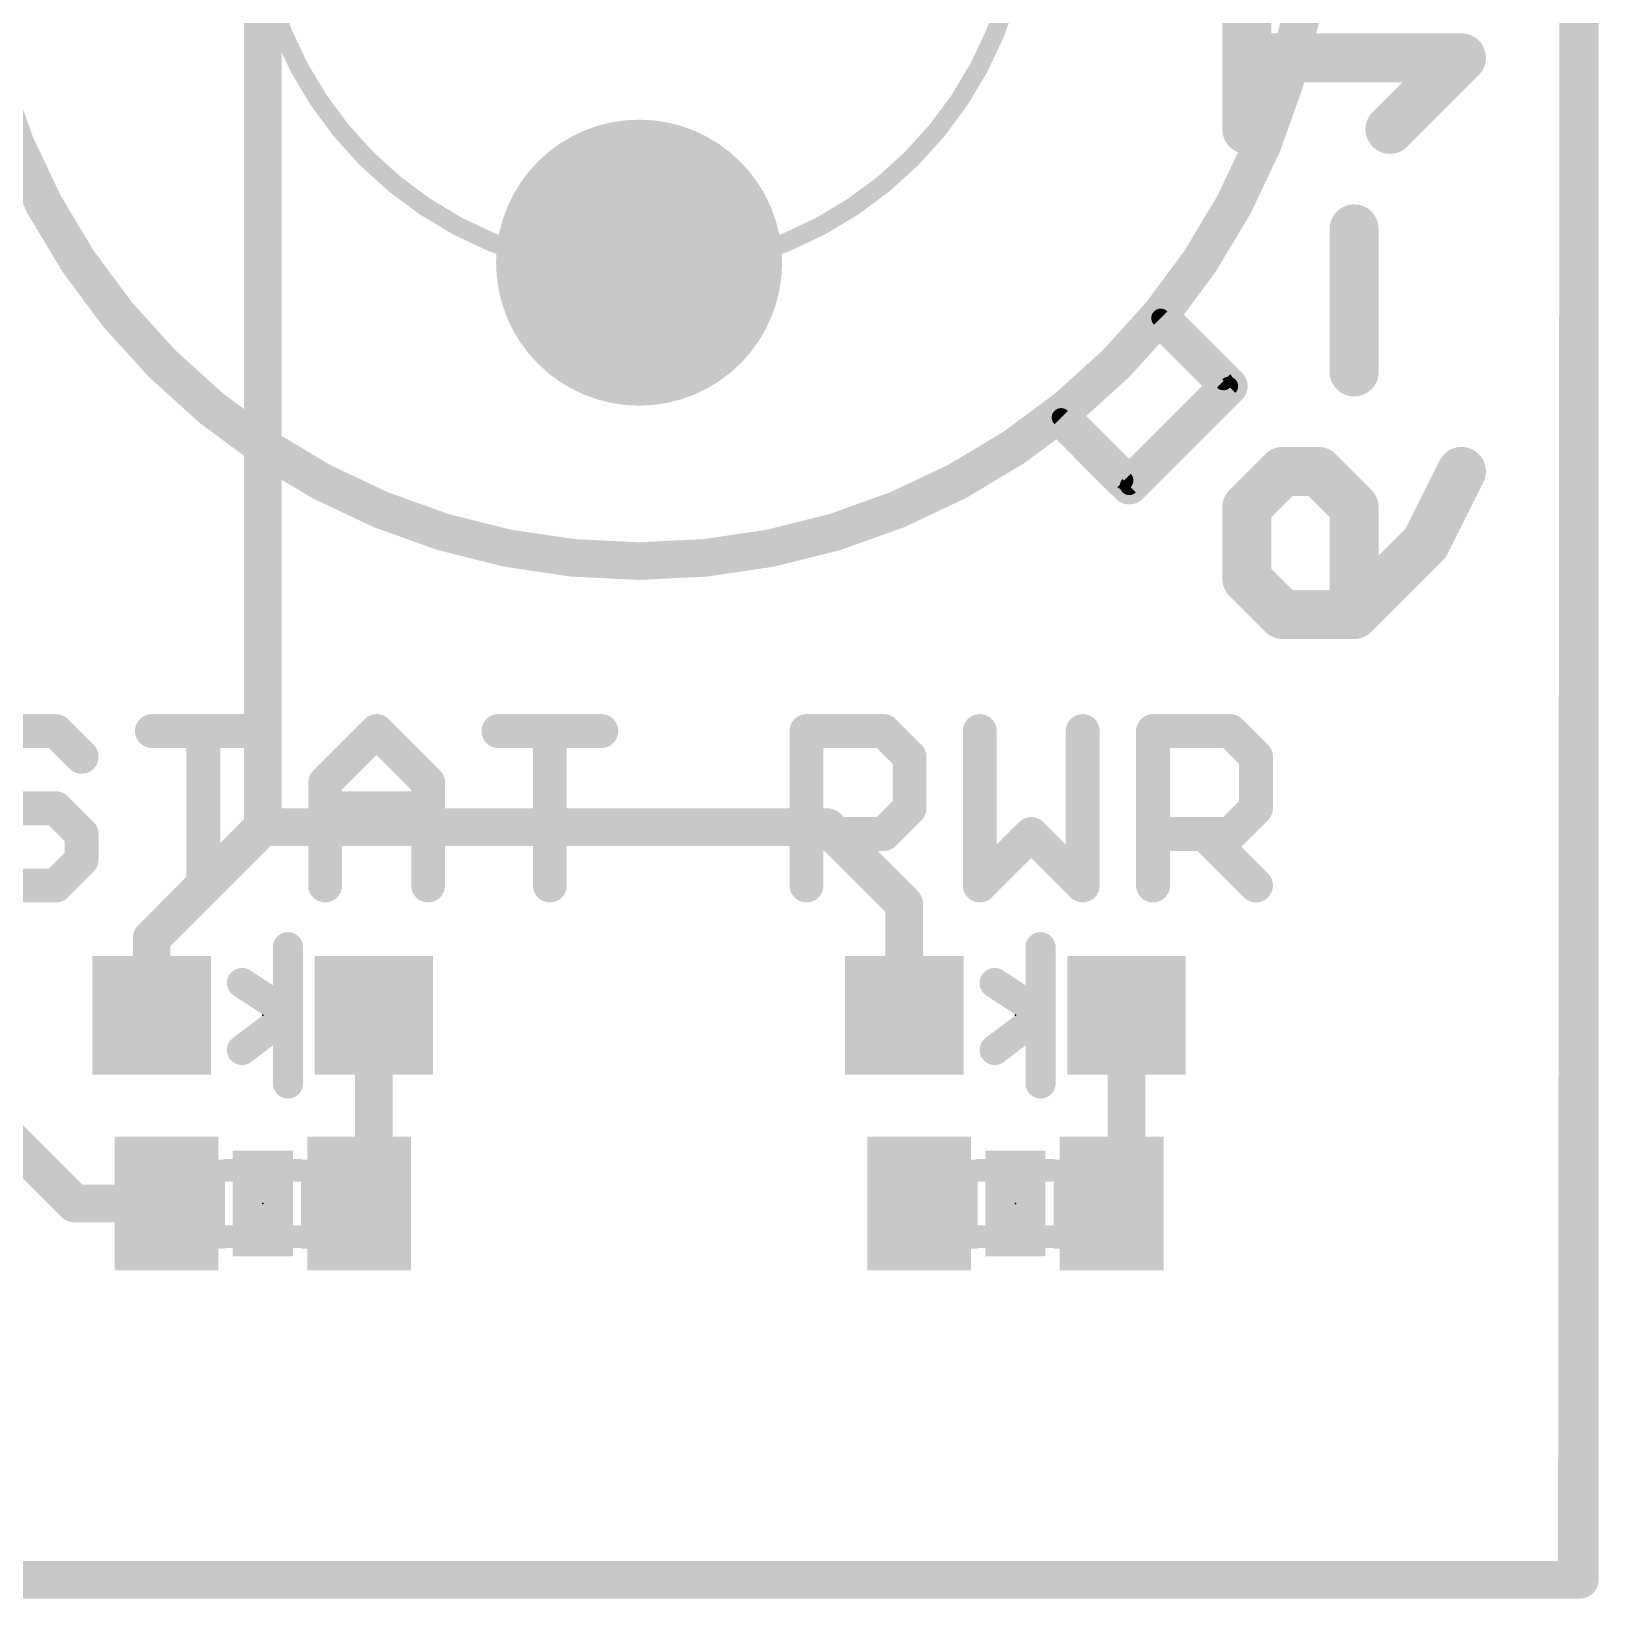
# Model space of a CAD drawing. Extents: x -0.1 to 30.6, y -0.1 to 23.
# Drawn here: x 20.03 to 30.61, y -0.13 to 10.45 of the extents above; entities that cross this region are included whole.
import ezdxf

# ---------------------------------------------------------------- set-up
doc = ezdxf.new("R2010")
doc.units = 0
for name, color, linetype in [('1', 12, 'CONTINUOUS'), ('16', 132, 'CONTINUOUS'), ('17', 110, 'CONTINUOUS'), ('20', 53, 'CONTINUOUS'), ('21', 41, 'CONTINUOUS'), ('23', 53, 'CONTINUOUS'), ('51', 53, 'CONTINUOUS')]:
    doc.layers.add(name, color=color, linetype=linetype)

# ---------------------------------------------------------------- blocks, each defined once
blk = doc.blocks.new('RECT')
blk.add_solid([(-0.5, -0.5), (0.5, -0.5), (-0.5, 0.5), (0.5, 0.5)])
blk = doc.blocks.new('ROUNDP')
at = {"const_width": 0.5}
blk.add_lwpolyline([(0, -0.25, 1), (0, 0.25, 1), (0, -0.25)], format="xyb", dxfattribs=at)

msp = doc.modelspace()

# ---------------------------------------------------------------- linework, layer by layer
at = {"layer": '1', "const_width": 0.254}
for points in [[(30.48, 0), (30.48, 22.86)], [(21.59, 11.43), (21.59, 5.08)], [(21.59, 5.08), (20.84, 4.33)], [(21.59, 5.08), (25.4, 5.08)], [(25.4, 5.08), (25.92, 4.56)], [(25.92, 4.56), (25.92, 3.81)], [(20.84, 4.33), (20.84, 3.81)], [(19.05, 3.81), (20.32, 2.54)], [(22.34, 3.81), (22.34, 2.64)], [(27.42, 3.81), (27.42, 2.64)], [(22.34, 2.64), (22.24, 2.54)], [(27.42, 2.64), (27.32, 2.54)], [(20.32, 2.54), (20.94, 2.54)], [(0, 0), (30.48, 0)]]:
    msp.add_lwpolyline(points, dxfattribs=at)
at = {"layer": '1', "const_width": 0.127}
for points in [[(21.59, 5.1435, 1), (21.59, 5.0165)], [(21.6349, 5.0351, 1), (21.5451, 5.1249)], [(25.4449, 5.1249, 1), (25.3551, 5.0351)], [(25.4, 5.0165, 1), (25.4, 5.1435)], [(21.5265, 5.08, 1), (21.6535, 5.08)], [(25.9835, 4.56, 1), (25.8565, 4.56)], [(25.8751, 4.5151, 1), (25.9649, 4.6049)], [(20.9035, 4.33, 1), (20.7765, 4.33)], [(20.7951, 4.3749, 1), (20.8849, 4.2851)], [(22.4035, 3.81, 1), (22.2765, 3.81)], [(27.4835, 3.81, 1), (27.3565, 3.81)], [(20.7765, 3.81, 1), (20.9035, 3.81)], [(25.8565, 3.81, 1), (25.9835, 3.81)], [(22.3849, 2.5951, 1), (22.2951, 2.6849)], [(27.4649, 2.5951, 1), (27.3751, 2.6849)], [(20.32, 2.6035, 1), (20.32, 2.4765)], [(20.2751, 2.4951, 1), (20.3649, 2.5849)], [(20.94, 2.4765, 1), (20.94, 2.6035)], [(22.1951, 2.5849, 1), (22.2849, 2.4951)], [(22.2765, 2.64, 1), (22.4035, 2.64)], [(27.2751, 2.5849, 1), (27.3649, 2.4951)], [(27.3565, 2.64, 1), (27.4835, 2.64)], [(30.48, -0.0635, 1), (30.48, 0.0635)], [(30.4165, 0, 1), (30.5435, 0)]]:
    msp.add_lwpolyline(points, format="xyb", dxfattribs=at)
at = {"layer": '16'}
for points, const_width in [([(30.48, 0), (30.48, 22.86)], 0.254), ([(28.2321, 9.7894), (28.2321, 10.7554)], 0.3302), ([(29.6811, 10.2724), (28.2321, 10.2724)], 0.3302), ([(29.1981, 9.7894), (29.6811, 10.2724)], 0.3302), ([(28.9566, 8.1523), (28.9566, 9.1183)], 0.3302), ([(28.2321, 7.2396), (28.4736, 7.4811)], 0.3302), ([(28.4736, 7.4811), (28.7151, 7.4811)], 0.3302), ([(28.7151, 7.4811), (28.9566, 7.2396)], 0.3302), ([(29.6811, 7.4811), (29.4396, 6.9981)], 0.3302), ([(28.2321, 6.7566), (28.2321, 7.2396)], 0.3302), ([(28.9566, 7.2396), (28.9566, 6.5151)], 0.3302), ([(29.4396, 6.9981), (28.9566, 6.5151)], 0.3302), ([(28.4736, 6.5151), (28.2321, 6.7566)], 0.3302), ([(28.9566, 6.5151), (28.4736, 6.5151)], 0.3302), ([(0, 0), (30.48, 0)], 0.254)]:
    msp.add_lwpolyline(points, dxfattribs=dict(at, const_width=const_width))
for points, const_width in [([(28.2321, 10.355, 1), (28.2321, 10.1899)], 0.1651), ([(29.7395, 10.2141, 1), (29.6228, 10.3308)], 0.1651), ([(29.6811, 10.1899, 1), (29.6811, 10.355)], 0.1651), ([(28.1496, 9.7894, 1), (28.3147, 9.7894)], 0.1651), ([(29.1398, 9.8478, 1), (29.2565, 9.731)], 0.1651), ([(29.0392, 9.1183, 1), (28.8741, 9.1183)], 0.1651), ([(28.8741, 8.1523, 1), (29.0392, 8.1523)], 0.1651), ([(28.4736, 7.5637, 1), (28.4736, 7.3986)], 0.1651), ([(28.532, 7.4228, 1), (28.4152, 7.5395)], 0.1651), ([(28.7735, 7.5395, 1), (28.6567, 7.4228)], 0.1651), ([(28.7151, 7.3986, 1), (28.7151, 7.5637)], 0.1651), ([(29.755, 7.4442, 1), (29.6073, 7.518)], 0.1651), ([(28.3147, 7.2396, 1), (28.1496, 7.2396)], 0.1651), ([(28.1737, 7.298, 1), (28.2905, 7.1812)], 0.1651), ([(29.0392, 7.2396, 1), (28.8741, 7.2396)], 0.1651), ([(28.8982, 7.1812, 1), (29.015, 7.298)], 0.1651), ([(29.3658, 7.035, 1), (29.5135, 6.9612)], 0.1651), ([(29.498, 6.9397, 1), (29.3813, 7.0565)], 0.1651), ([(28.2905, 6.815, 1), (28.1737, 6.6982)], 0.1651), ([(28.1496, 6.7566, 1), (28.3147, 6.7566)], 0.1651), ([(28.4736, 6.5977, 1), (28.4736, 6.4325)], 0.1651), ([(28.9566, 6.4325, 1), (28.9566, 6.5977)], 0.1651), ([(28.4152, 6.4567, 1), (28.532, 6.5735)], 0.1651), ([(28.8982, 6.5735, 1), (29.015, 6.4567)], 0.1651), ([(28.8741, 6.5151, 1), (29.0392, 6.5151)], 0.1651), ([(30.48, -0.0635, 1), (30.48, 0.0635)], 0.127), ([(30.4165, 0, 1), (30.5435, 0)], 0.127)]:
    msp.add_lwpolyline(points, format="xyb", dxfattribs=dict(at, const_width=const_width))
at = {"layer": '20', "const_width": 0.254}
for points in [[(30.46, 0), (30.48, 22.86)], [(0, 0), (30.46, 0)]]:
    msp.add_lwpolyline(points, dxfattribs=at)
at = {"layer": '20', "const_width": 0.127}
for points in [[(30.46, -0.0635, 1), (30.46, 0.0635)], [(30.3965, 0.0001, 1), (30.5235, -0.0001)]]:
    msp.add_lwpolyline(points, format="xyb", dxfattribs=at)
at = {"layer": '21'}
for points, const_width in [([(24.13, 6.8757, 1), (24.13, 15.9843, 1), (24.13, 6.8757)], 0.254), ([(27.6956, 8.5612, 1), (27.6058, 8.4714)], 0.127), ([(28.03, 8.0473, 1), (28.1198, 8.1371)], 0.127), ([(28.1552, 8.0119, 1), (28.0654, 8.1017)], 0.127), ([(27.0238, 7.8896, 1), (26.934, 7.7998)], 0.127), ([(27.3583, 7.3755, 1), (27.4481, 7.4653)], 0.127), ([(27.3936, 7.43, 1), (27.4834, 7.3402)], 0.127), ([(20.2339, 5.769, 1), (20.153, 5.6882)], 0.1143), ([(20.1934, 5.6714, 1), (20.1934, 5.7857)], 0.1143), ([(20.8417, 5.7857, 1), (20.8417, 5.6714)], 0.1143), ([(21.2463, 5.7286, 1), (21.132, 5.7286)], 0.1143), ([(21.5366, 5.6714, 1), (21.5366, 5.7857)], 0.1143), ([(22.3989, 5.769, 1), (22.3181, 5.6882)], 0.1143), ([(22.3989, 5.6882, 1), (22.3181, 5.769)], 0.1143), ([(23.1805, 5.7857, 1), (23.1805, 5.6714)], 0.1143), ([(23.5851, 5.7286, 1), (23.4708, 5.7286)], 0.1143), ([(23.8754, 5.6714, 1), (23.8754, 5.7857)], 0.1143), ([(25.3175, 5.7286, 1), (25.2032, 5.7286)], 0.1143), ([(25.2603, 5.7857, 1), (25.2603, 5.6714)], 0.1143), ([(25.8219, 5.769, 1), (25.741, 5.6882)], 0.1143), ([(25.7814, 5.6714, 1), (25.7814, 5.7857)], 0.1143), ([(26.4868, 5.7286, 1), (26.3725, 5.7286)], 0.1143), ([(27.1817, 5.7286, 1), (27.0674, 5.7286)], 0.1143), ([(27.6562, 5.7286, 1), (27.5419, 5.7286)], 0.1143), ([(27.5991, 5.7857, 1), (27.5991, 5.6714)], 0.1143), ([(28.1606, 5.769, 1), (28.0798, 5.6882)], 0.1143), ([(28.1202, 5.6714, 1), (28.1202, 5.7857)], 0.1143), ([(20.3267, 5.5145, 1), (20.4076, 5.5953)], 0.1143), ([(26.0123, 5.5549, 1), (25.898, 5.5549)], 0.1143), ([(25.9147, 5.5145, 1), (25.9956, 5.5953)], 0.1143), ([(28.3511, 5.5549, 1), (28.2368, 5.5549)], 0.1143), ([(28.2535, 5.5145, 1), (28.3344, 5.5953)], 0.1143), ([(22.0682, 5.3812, 1), (21.9539, 5.3812)], 0.1143), ([(21.9707, 5.4216, 1), (22.0515, 5.3407)], 0.1143), ([(22.7631, 5.3812, 1), (22.6488, 5.3812)], 0.1143), ([(22.6655, 5.3407, 1), (22.7464, 5.4216)], 0.1143), ([(20.2339, 5.2479, 1), (20.153, 5.167)], 0.1143), ([(20.1934, 5.1503, 1), (20.1934, 5.2646)], 0.1143), ([(22.0111, 5.2646, 1), (22.0111, 5.1503)], 0.1143), ([(22.706, 5.1503, 1), (22.706, 5.2646)], 0.1143), ([(25.9956, 5.167, 1), (25.9147, 5.2479)], 0.1143), ([(28.3344, 5.167, 1), (28.2535, 5.2479)], 0.1143), ([(25.898, 5.2074, 1), (26.0123, 5.2074)], 0.1143), ([(28.2368, 5.2074, 1), (28.3511, 5.2074)], 0.1143), ([(20.4243, 5.0337, 1), (20.31, 5.0337)], 0.1143), ([(20.3267, 4.9933, 1), (20.4076, 5.0741)], 0.1143), ([(25.2603, 5.0909, 1), (25.2603, 4.9766)], 0.1143), ([(25.741, 5.0741, 1), (25.8219, 4.9933)], 0.1143), ([(25.7814, 4.9766, 1), (25.7814, 5.0909)], 0.1143), ([(26.8175, 5.0741, 1), (26.7367, 4.9933)], 0.1143), ([(26.8175, 4.9933, 1), (26.7367, 5.0741)], 0.1143), ([(27.5991, 5.0909, 1), (27.5991, 4.9766)], 0.1143), ([(27.9869, 5.0741, 1), (27.9061, 4.9933)], 0.1143), ([(28.0798, 5.0741, 1), (28.1606, 4.9933)], 0.1143), ([(28.1202, 4.9766, 1), (28.1202, 5.0909)], 0.1143), ([(20.4076, 4.8196, 1), (20.3267, 4.9004)], 0.1143), ([(20.31, 4.86, 1), (20.4243, 4.86)], 0.1143), ([(20.153, 4.7267, 1), (20.2339, 4.6459)], 0.1143), ([(20.1934, 4.6292, 1), (20.1934, 4.7435)], 0.1143), ([(26.3893, 4.7267, 1), (26.4701, 4.6459)], 0.1143), ([(27.0841, 4.6459, 1), (27.165, 4.7267)], 0.1143), ([(28.2535, 4.6459, 1), (28.3344, 4.7267)], 0.1143), ([(21.132, 4.6863, 1), (21.2463, 4.6863)], 0.1143), ([(21.9539, 4.6863, 1), (22.0682, 4.6863)], 0.1143), ([(22.6488, 4.6863, 1), (22.7631, 4.6863)], 0.1143), ([(23.4708, 4.6863, 1), (23.5851, 4.6863)], 0.1143), ([(25.2032, 4.6863, 1), (25.3175, 4.6863)], 0.1143), ([(26.3725, 4.6863, 1), (26.4868, 4.6863)], 0.1143), ([(27.0674, 4.6863, 1), (27.1817, 4.6863)], 0.1143), ([(27.5419, 4.6863, 1), (27.6562, 4.6863)], 0.1143), ([(21.8108, 4.27, 1), (21.7092, 4.27)], 0.1016), ([(26.8908, 4.27, 1), (26.7892, 4.27)], 0.1016), ([(21.4778, 4.0709, 1), (21.4222, 3.9859)], 0.1016), ([(26.5578, 4.0709, 1), (26.5022, 3.9859)], 0.1016), ([(21.7168, 3.7929, 1), (21.7724, 3.8779)], 0.1016), ([(26.7968, 3.7929, 1), (26.8524, 3.8779)], 0.1016), ([(21.8108, 3.81, 1), (21.7092, 3.81)], 0.1016), ([(21.7092, 3.81, 1), (21.8108, 3.81)], 0.1016), ([(21.7906, 3.7694, 1), (21.7294, 3.8506)], 0.1016), ([(26.8908, 3.81, 1), (26.7892, 3.81)], 0.1016), ([(26.7892, 3.81, 1), (26.8908, 3.81)], 0.1016), ([(26.8706, 3.7694, 1), (26.8094, 3.8506)], 0.1016), ([(21.4194, 3.6168, 1), (21.4806, 3.5356)], 0.1016), ([(26.4994, 3.6168, 1), (26.5606, 3.5356)], 0.1016), ([(21.7092, 3.35, 1), (21.8108, 3.35)], 0.1016), ([(26.7892, 3.35, 1), (26.8908, 3.35)], 0.1016)]:
    msp.add_lwpolyline(points, format="xyb", dxfattribs=dict(at, const_width=const_width))
for points, const_width in [([(27.6507, 8.5163), (28.0749, 8.0922)], 0.254), ([(28.1103, 8.0568), (27.4385, 7.3851)], 0.254), ([(26.9789, 7.8447), (27.4032, 7.4204)], 0.254), ([(20.1934, 5.7286), (19.846, 5.7286)], 0.2286), ([(20.3672, 5.5549), (20.1934, 5.7286)], 0.2286), ([(20.8417, 5.7286), (21.5366, 5.7286)], 0.2286), ([(21.1891, 4.6863), (21.1891, 5.7286)], 0.2286), ([(22.0111, 5.3812), (22.3585, 5.7286)], 0.2286), ([(22.3585, 5.7286), (22.706, 5.3812)], 0.2286), ([(23.1805, 5.7286), (23.8754, 5.7286)], 0.2286), ([(23.5279, 4.6863), (23.5279, 5.7286)], 0.2286), ([(25.2603, 4.6863), (25.2603, 5.7286)], 0.2286), ([(25.2603, 5.7286), (25.7814, 5.7286)], 0.2286), ([(25.7814, 5.7286), (25.9552, 5.5549)], 0.2286), ([(26.4297, 5.7286), (26.4297, 4.6863)], 0.2286), ([(27.1246, 4.6863), (27.1246, 5.7286)], 0.2286), ([(27.5991, 4.6863), (27.5991, 5.7286)], 0.2286), ([(27.5991, 5.7286), (28.1202, 5.7286)], 0.2286), ([(28.1202, 5.7286), (28.294, 5.5549)], 0.2286), ([(25.9552, 5.5549), (25.9552, 5.2074)], 0.2286), ([(28.294, 5.5549), (28.294, 5.2074)], 0.2286), ([(22.0111, 4.6863), (22.0111, 5.3812)], 0.2286), ([(22.706, 5.3812), (22.706, 4.6863)], 0.2286), ([(19.846, 5.2074), (20.1934, 5.2074)], 0.2286), ([(20.1934, 5.2074), (20.3672, 5.0337)], 0.2286), ([(22.0111, 5.2074), (22.706, 5.2074)], 0.2286), ([(25.9552, 5.2074), (25.7814, 5.0337)], 0.2286), ([(28.294, 5.2074), (28.1202, 5.0337)], 0.2286), ([(20.3672, 5.0337), (20.3672, 4.86)], 0.2286), ([(25.7814, 5.0337), (25.2603, 5.0337)], 0.2286), ([(26.4297, 4.6863), (26.7771, 5.0337)], 0.2286), ([(26.7771, 5.0337), (27.1246, 4.6863)], 0.2286), ([(28.1202, 5.0337), (27.5991, 5.0337)], 0.2286), ([(27.9465, 5.0337), (28.294, 4.6863)], 0.2286), ([(20.3672, 4.86), (20.1934, 4.6863)], 0.2286), ([(20.1934, 4.6863), (19.846, 4.6863)], 0.2286), ([(21.76, 4.27), (21.76, 3.81)], 0.2032), ([(26.84, 4.27), (26.84, 3.81)], 0.2032), ([(21.7446, 3.8354), (21.45, 4.0284)], 0.2032), ([(26.8246, 3.8354), (26.53, 4.0284)], 0.2032), ([(21.76, 3.81), (21.45, 3.5762)], 0.2032), ([(21.76, 3.35), (21.76, 3.81)], 0.2032), ([(26.84, 3.81), (26.53, 3.5762)], 0.2032), ([(26.84, 3.35), (26.84, 3.81)], 0.2032)]:
    msp.add_lwpolyline(points, dxfattribs=dict(at, const_width=const_width))
at = {"layer": '23'}
for p in [(21.59, 3.81), (26.67, 3.81), (21.59, 2.54), (26.67, 2.54)]:
    msp.add_point(p, dxfattribs=at)
at = {"layer": '51'}
for points, const_width in [([(24.13, 6.88, 1), (24.13, 15.98, 1), (24.13, 6.88)], 0.127), ([(24.13, 8.83, 1), (24.13, 14.03, 1), (24.13, 8.83)], 0.127), ([(27.6731, 8.5388, 1), (27.6283, 8.4938)], 0.0635), ([(28.0525, 8.0697, 1), (28.0973, 8.1147)], 0.0635), ([(28.1327, 8.0343, 1), (28.0879, 8.0793)], 0.0635), ([(27.0014, 7.8672, 1), (26.9564, 7.8222)], 0.0635), ([(27.3807, 7.3979, 1), (27.4257, 7.4429)], 0.0635), ([(27.4161, 7.4076, 1), (27.4609, 7.3626)], 0.0635), ([(21.345, 2.8021, 1), (21.345, 2.7259)], 0.0762), ([(21.835, 2.7259, 1), (21.835, 2.8021)], 0.0762), ([(26.425, 2.8021, 1), (26.425, 2.7259)], 0.0762), ([(26.915, 2.7259, 1), (26.915, 2.8021)], 0.0762), ([(21.345, 2.3541, 1), (21.345, 2.2779)], 0.0762), ([(21.835, 2.2779, 1), (21.835, 2.3541)], 0.0762), ([(26.425, 2.3541, 1), (26.425, 2.2779)], 0.0762), ([(26.915, 2.2779, 1), (26.915, 2.3541)], 0.0762)]:
    msp.add_lwpolyline(points, format="xyb", dxfattribs=dict(at, const_width=const_width))
for points, const_width in [([(27.6507, 8.5163), (28.0749, 8.0922)], 0.127), ([(28.1103, 8.0568), (27.4385, 7.3851)], 0.127), ([(26.9789, 7.8447), (27.4032, 7.4204)], 0.127), ([(21.345, 2.764), (21.835, 2.764)], 0.1524), ([(26.425, 2.764), (26.915, 2.764)], 0.1524), ([(21.835, 2.316), (21.345, 2.316)], 0.1524), ([(26.915, 2.316), (26.425, 2.316)], 0.1524)]:
    msp.add_lwpolyline(points, dxfattribs=dict(at, const_width=const_width))

# ---------------------------------------------------------------- block references
at = {"layer": '1', "xscale": 0.8, "yscale": 0.8, "rotation": 270}
for p in [(20.84, 3.81), (22.34, 3.81), (25.92, 3.81), (27.42, 3.81)]:
    msp.add_blockref('RECT', p, dxfattribs=at)
at = {"layer": '1', "xscale": 0.7, "yscale": 0.9}
for p in [(20.94, 2.54), (22.24, 2.54), (26.02, 2.54), (27.32, 2.54)]:
    msp.add_blockref('RECT', p, dxfattribs=at)
at = {"layer": '17', "xscale": 1.9304, "yscale": 1.9304}
msp.add_blockref('ROUNDP', (24.13, 8.89), dxfattribs=at)
msp.add_blockref('ROUNDP', (24.13, 8.89), dxfattribs=at)
at = {"layer": '21', "xscale": 0.4064, "yscale": 0.7112}
for p in [(21.59, 2.54), (26.67, 2.54)]:
    msp.add_blockref('RECT', p, dxfattribs=at)
at = {"layer": '51', "xscale": 0.3, "yscale": 0.5999}
for p in [(21.186, 2.5352), (21.9988, 2.5352), (26.266, 2.5352), (27.0788, 2.5352)]:
    msp.add_blockref('RECT', p, dxfattribs=at)

doc.saveas('drawing.dxf')
